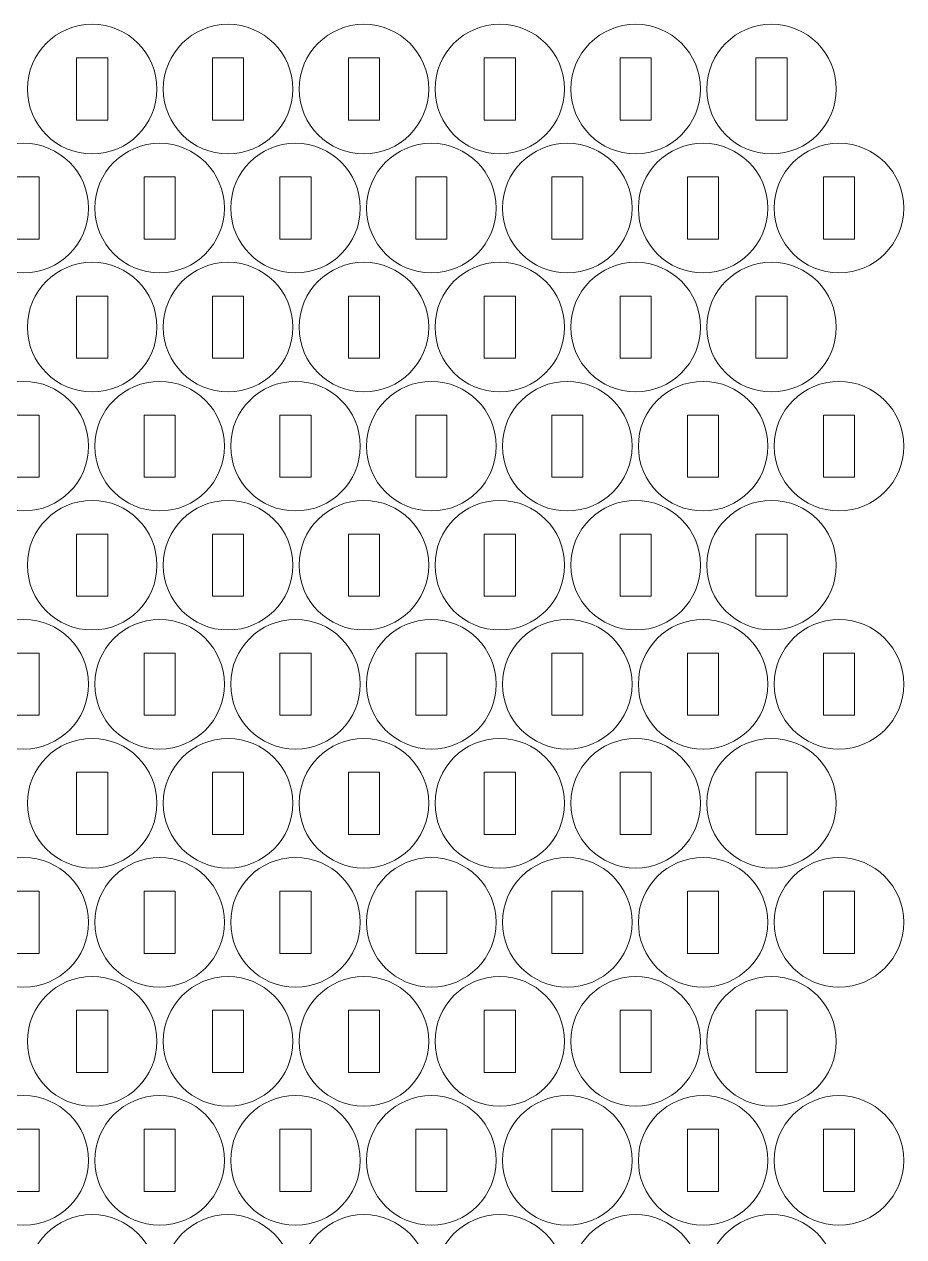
# Model space of a CAD drawing. Header units: millimetres. Extents: x -417 to 417, y -320 to 320.
# Drawn here: x -164.6 to -79.7, y -206.5 to -89.6 of the extents above; entities that cross this region are included whole.
import ezdxf

# ---------------------------------------------------------------- set-up
doc = ezdxf.new("R2010")
doc.units = ezdxf.units.MM
doc.header["$MEASUREMENT"] = 0
doc.layers.add('Camada 1', color=7, linetype='Continuous')

msp = doc.modelspace()

# ---------------------------------------------------------------- linework, layer by layer
at = {"layer": 'Camada 1', "lineweight": 20}
for points in [[(-158.0175, -89.5635), (-154.5657, -89.5635), (-151.7675, -92.3617), (-151.7675, -95.8135), (-151.7675, -95.8135), (-151.7675, -99.2653), (-154.5657, -102.0635), (-158.0175, -102.0635), (-158.0175, -102.0635), (-161.4693, -102.0635), (-164.2675, -99.2653), (-164.2675, -95.8135), (-164.2675, -95.8135), (-164.2675, -92.3617), (-161.4693, -89.5635), (-158.0175, -89.5635)], [(-144.9067, -89.5635), (-141.4549, -89.5635), (-138.6567, -92.3617), (-138.6567, -95.8135), (-138.6567, -95.8135), (-138.6567, -99.2653), (-141.4549, -102.0635), (-144.9067, -102.0635), (-144.9067, -102.0635), (-148.3585, -102.0635), (-151.1567, -99.2653), (-151.1567, -95.8135), (-151.1567, -95.8135), (-151.1567, -92.3617), (-148.3585, -89.5635), (-144.9067, -89.5635)], [(-131.7959, -89.5635), (-128.3441, -89.5635), (-125.5459, -92.3617), (-125.5459, -95.8135), (-125.5459, -95.8135), (-125.5459, -99.2653), (-128.3441, -102.0635), (-131.7959, -102.0635), (-131.7959, -102.0635), (-135.2477, -102.0635), (-138.0459, -99.2653), (-138.0459, -95.8135), (-138.0459, -95.8135), (-138.0459, -92.3617), (-135.2477, -89.5635), (-131.7959, -89.5635)], [(-118.6851, -89.5635), (-115.2333, -89.5635), (-112.4351, -92.3617), (-112.4351, -95.8135), (-112.4351, -95.8135), (-112.4351, -99.2653), (-115.2333, -102.0635), (-118.6851, -102.0635), (-118.6851, -102.0635), (-122.1369, -102.0635), (-124.9351, -99.2653), (-124.9351, -95.8135), (-124.9351, -95.8135), (-124.9351, -92.3617), (-122.1369, -89.5635), (-118.6851, -89.5635)], [(-105.5743, -89.5635), (-102.1225, -89.5635), (-99.3243, -92.3617), (-99.3243, -95.8135), (-99.3243, -95.8135), (-99.3243, -99.2653), (-102.1225, -102.0635), (-105.5743, -102.0635), (-105.5743, -102.0635), (-109.0261, -102.0635), (-111.8243, -99.2653), (-111.8243, -95.8135), (-111.8243, -95.8135), (-111.8243, -92.3617), (-109.0261, -89.5635), (-105.5743, -89.5635)], [(-92.4635, -89.5635), (-89.0117, -89.5635), (-86.2135, -92.3617), (-86.2135, -95.8135), (-86.2135, -95.8135), (-86.2135, -99.2653), (-89.0117, -102.0635), (-92.4635, -102.0635), (-92.4635, -102.0635), (-95.9153, -102.0635), (-98.7135, -99.2653), (-98.7135, -95.8135), (-98.7135, -95.8135), (-98.7135, -92.3617), (-95.9153, -89.5635), (-92.4635, -89.5635)], [(-159.5175, -92.8135), (-159.5175, -92.8135), (-156.5175, -92.8135), (-156.5175, -92.8135), (-156.5175, -92.8135), (-156.5175, -92.8135), (-156.5175, -98.8135), (-156.5175, -98.8135), (-156.5175, -98.8135), (-156.5175, -98.8135), (-159.5175, -98.8135), (-159.5175, -98.8135), (-159.5175, -98.8135), (-159.5175, -98.8135), (-159.5175, -92.8135), (-159.5175, -92.8135)], [(-146.4067, -92.8135), (-146.4067, -92.8135), (-143.4067, -92.8135), (-143.4067, -92.8135), (-143.4067, -92.8135), (-143.4067, -92.8135), (-143.4067, -98.8135), (-143.4067, -98.8135), (-143.4067, -98.8135), (-143.4067, -98.8135), (-146.4067, -98.8135), (-146.4067, -98.8135), (-146.4067, -98.8135), (-146.4067, -98.8135), (-146.4067, -92.8135), (-146.4067, -92.8135)], [(-133.2959, -92.8135), (-133.2959, -92.8135), (-130.2959, -92.8135), (-130.2959, -92.8135), (-130.2959, -92.8135), (-130.2959, -92.8135), (-130.2959, -98.8135), (-130.2959, -98.8135), (-130.2959, -98.8135), (-130.2959, -98.8135), (-133.2959, -98.8135), (-133.2959, -98.8135), (-133.2959, -98.8135), (-133.2959, -98.8135), (-133.2959, -92.8135), (-133.2959, -92.8135)], [(-120.1851, -92.8135), (-120.1851, -92.8135), (-117.1851, -92.8135), (-117.1851, -92.8135), (-117.1851, -92.8135), (-117.1851, -92.8135), (-117.1851, -98.8135), (-117.1851, -98.8135), (-117.1851, -98.8135), (-117.1851, -98.8135), (-120.1851, -98.8135), (-120.1851, -98.8135), (-120.1851, -98.8135), (-120.1851, -98.8135), (-120.1851, -92.8135), (-120.1851, -92.8135)], [(-107.0743, -92.8135), (-107.0743, -92.8135), (-104.0743, -92.8135), (-104.0743, -92.8135), (-104.0743, -92.8135), (-104.0743, -92.8135), (-104.0743, -98.8135), (-104.0743, -98.8135), (-104.0743, -98.8135), (-104.0743, -98.8135), (-107.0743, -98.8135), (-107.0743, -98.8135), (-107.0743, -98.8135), (-107.0743, -98.8135), (-107.0743, -92.8135), (-107.0743, -92.8135)], [(-93.9635, -92.8135), (-93.9635, -92.8135), (-90.9635, -92.8135), (-90.9635, -92.8135), (-90.9635, -92.8135), (-90.9635, -92.8135), (-90.9635, -98.8135), (-90.9635, -98.8135), (-90.9635, -98.8135), (-90.9635, -98.8135), (-93.9635, -98.8135), (-93.9635, -98.8135), (-93.9635, -98.8135), (-93.9635, -98.8135), (-93.9635, -92.8135), (-93.9635, -92.8135)], [(-164.6196, -101.0464), (-161.1678, -101.0464), (-158.3696, -103.8446), (-158.3696, -107.2964), (-158.3696, -107.2964), (-158.3696, -110.7482), (-161.1678, -113.5464), (-164.6196, -113.5464), (-164.6196, -113.5464), (-168.0714, -113.5464), (-170.8696, -110.7482), (-170.8696, -107.2964), (-170.8696, -107.2964), (-170.8696, -103.8446), (-168.0714, -101.0464), (-164.6196, -101.0464)], [(-151.5088, -101.0464), (-148.057, -101.0464), (-145.2588, -103.8446), (-145.2588, -107.2964), (-145.2588, -107.2964), (-145.2588, -110.7482), (-148.057, -113.5464), (-151.5088, -113.5464), (-151.5088, -113.5464), (-154.9606, -113.5464), (-157.7588, -110.7482), (-157.7588, -107.2964), (-157.7588, -107.2964), (-157.7588, -103.8446), (-154.9606, -101.0464), (-151.5088, -101.0464)], [(-138.398, -101.0464), (-134.9462, -101.0464), (-132.148, -103.8446), (-132.148, -107.2964), (-132.148, -107.2964), (-132.148, -110.7482), (-134.9462, -113.5464), (-138.398, -113.5464), (-138.398, -113.5464), (-141.8498, -113.5464), (-144.648, -110.7482), (-144.648, -107.2964), (-144.648, -107.2964), (-144.648, -103.8446), (-141.8498, -101.0464), (-138.398, -101.0464)], [(-125.2872, -101.0464), (-121.8354, -101.0464), (-119.0372, -103.8446), (-119.0372, -107.2964), (-119.0372, -107.2964), (-119.0372, -110.7482), (-121.8354, -113.5464), (-125.2872, -113.5464), (-125.2872, -113.5464), (-128.739, -113.5464), (-131.5372, -110.7482), (-131.5372, -107.2964), (-131.5372, -107.2964), (-131.5372, -103.8446), (-128.739, -101.0464), (-125.2872, -101.0464)], [(-112.1764, -101.0464), (-108.7246, -101.0464), (-105.9264, -103.8446), (-105.9264, -107.2964), (-105.9264, -107.2964), (-105.9264, -110.7482), (-108.7246, -113.5464), (-112.1764, -113.5464), (-112.1764, -113.5464), (-115.6282, -113.5464), (-118.4264, -110.7482), (-118.4264, -107.2964), (-118.4264, -107.2964), (-118.4264, -103.8446), (-115.6282, -101.0464), (-112.1764, -101.0464)], [(-99.0656, -101.0464), (-95.6138, -101.0464), (-92.8156, -103.8446), (-92.8156, -107.2964), (-92.8156, -107.2964), (-92.8156, -110.7482), (-95.6138, -113.5464), (-99.0656, -113.5464), (-99.0656, -113.5464), (-102.5174, -113.5464), (-105.3156, -110.7482), (-105.3156, -107.2964), (-105.3156, -107.2964), (-105.3156, -103.8446), (-102.5174, -101.0464), (-99.0656, -101.0464)], [(-85.9548, -101.0464), (-82.503, -101.0464), (-79.7048, -103.8446), (-79.7048, -107.2964), (-79.7048, -107.2964), (-79.7048, -110.7482), (-82.503, -113.5464), (-85.9548, -113.5464), (-85.9548, -113.5464), (-89.4066, -113.5464), (-92.2048, -110.7482), (-92.2048, -107.2964), (-92.2048, -107.2964), (-92.2048, -103.8446), (-89.4066, -101.0464), (-85.9548, -101.0464)], [(-166.1196, -104.2964), (-166.1196, -104.2964), (-163.1196, -104.2964), (-163.1196, -104.2964), (-163.1196, -104.2964), (-163.1196, -104.2964), (-163.1196, -110.2964), (-163.1196, -110.2964), (-163.1196, -110.2964), (-163.1196, -110.2964), (-166.1196, -110.2964), (-166.1196, -110.2964), (-166.1196, -110.2964), (-166.1196, -110.2964), (-166.1196, -104.2964), (-166.1196, -104.2964)], [(-153.0088, -104.2964), (-153.0088, -104.2964), (-150.0088, -104.2964), (-150.0088, -104.2964), (-150.0088, -104.2964), (-150.0088, -104.2964), (-150.0088, -110.2964), (-150.0088, -110.2964), (-150.0088, -110.2964), (-150.0088, -110.2964), (-153.0088, -110.2964), (-153.0088, -110.2964), (-153.0088, -110.2964), (-153.0088, -110.2964), (-153.0088, -104.2964), (-153.0088, -104.2964)], [(-139.898, -104.2964), (-139.898, -104.2964), (-136.898, -104.2964), (-136.898, -104.2964), (-136.898, -104.2964), (-136.898, -104.2964), (-136.898, -110.2964), (-136.898, -110.2964), (-136.898, -110.2964), (-136.898, -110.2964), (-139.898, -110.2964), (-139.898, -110.2964), (-139.898, -110.2964), (-139.898, -110.2964), (-139.898, -104.2964), (-139.898, -104.2964)], [(-126.7872, -104.2964), (-126.7872, -104.2964), (-123.7872, -104.2964), (-123.7872, -104.2964), (-123.7872, -104.2964), (-123.7872, -104.2964), (-123.7872, -110.2964), (-123.7872, -110.2964), (-123.7872, -110.2964), (-123.7872, -110.2964), (-126.7872, -110.2964), (-126.7872, -110.2964), (-126.7872, -110.2964), (-126.7872, -110.2964), (-126.7872, -104.2964), (-126.7872, -104.2964)], [(-113.6764, -104.2964), (-113.6764, -104.2964), (-110.6764, -104.2964), (-110.6764, -104.2964), (-110.6764, -104.2964), (-110.6764, -104.2964), (-110.6764, -110.2964), (-110.6764, -110.2964), (-110.6764, -110.2964), (-110.6764, -110.2964), (-113.6764, -110.2964), (-113.6764, -110.2964), (-113.6764, -110.2964), (-113.6764, -110.2964), (-113.6764, -104.2964), (-113.6764, -104.2964)], [(-100.5656, -104.2964), (-100.5656, -104.2964), (-97.5656, -104.2964), (-97.5656, -104.2964), (-97.5656, -104.2964), (-97.5656, -104.2964), (-97.5656, -110.2964), (-97.5656, -110.2964), (-97.5656, -110.2964), (-97.5656, -110.2964), (-100.5656, -110.2964), (-100.5656, -110.2964), (-100.5656, -110.2964), (-100.5656, -110.2964), (-100.5656, -104.2964), (-100.5656, -104.2964)], [(-87.4548, -104.2964), (-87.4548, -104.2964), (-84.4548, -104.2964), (-84.4548, -104.2964), (-84.4548, -104.2964), (-84.4548, -104.2964), (-84.4548, -110.2964), (-84.4548, -110.2964), (-84.4548, -110.2964), (-84.4548, -110.2964), (-87.4548, -110.2964), (-87.4548, -110.2964), (-87.4548, -110.2964), (-87.4548, -110.2964), (-87.4548, -104.2964), (-87.4548, -104.2964)], [(-158.0175, -112.5293), (-154.5657, -112.5293), (-151.7675, -115.3275), (-151.7675, -118.7793), (-151.7675, -118.7793), (-151.7675, -122.2311), (-154.5657, -125.0293), (-158.0175, -125.0293), (-158.0175, -125.0293), (-161.4693, -125.0293), (-164.2675, -122.2311), (-164.2675, -118.7793), (-164.2675, -118.7793), (-164.2675, -115.3275), (-161.4693, -112.5293), (-158.0175, -112.5293)], [(-144.9067, -112.5293), (-141.4549, -112.5293), (-138.6567, -115.3275), (-138.6567, -118.7793), (-138.6567, -118.7793), (-138.6567, -122.2311), (-141.4549, -125.0293), (-144.9067, -125.0293), (-144.9067, -125.0293), (-148.3585, -125.0293), (-151.1567, -122.2311), (-151.1567, -118.7793), (-151.1567, -118.7793), (-151.1567, -115.3275), (-148.3585, -112.5293), (-144.9067, -112.5293)], [(-131.7959, -112.5293), (-128.3441, -112.5293), (-125.5459, -115.3275), (-125.5459, -118.7793), (-125.5459, -118.7793), (-125.5459, -122.2311), (-128.3441, -125.0293), (-131.7959, -125.0293), (-131.7959, -125.0293), (-135.2477, -125.0293), (-138.0459, -122.2311), (-138.0459, -118.7793), (-138.0459, -118.7793), (-138.0459, -115.3275), (-135.2477, -112.5293), (-131.7959, -112.5293)], [(-118.6851, -112.5293), (-115.2333, -112.5293), (-112.4351, -115.3275), (-112.4351, -118.7793), (-112.4351, -118.7793), (-112.4351, -122.2311), (-115.2333, -125.0293), (-118.6851, -125.0293), (-118.6851, -125.0293), (-122.1369, -125.0293), (-124.9351, -122.2311), (-124.9351, -118.7793), (-124.9351, -118.7793), (-124.9351, -115.3275), (-122.1369, -112.5293), (-118.6851, -112.5293)], [(-105.5743, -112.5293), (-102.1225, -112.5293), (-99.3243, -115.3275), (-99.3243, -118.7793), (-99.3243, -118.7793), (-99.3243, -122.2311), (-102.1225, -125.0293), (-105.5743, -125.0293), (-105.5743, -125.0293), (-109.0261, -125.0293), (-111.8243, -122.2311), (-111.8243, -118.7793), (-111.8243, -118.7793), (-111.8243, -115.3275), (-109.0261, -112.5293), (-105.5743, -112.5293)], [(-92.4635, -112.5293), (-89.0117, -112.5293), (-86.2135, -115.3275), (-86.2135, -118.7793), (-86.2135, -118.7793), (-86.2135, -122.2311), (-89.0117, -125.0293), (-92.4635, -125.0293), (-92.4635, -125.0293), (-95.9153, -125.0293), (-98.7135, -122.2311), (-98.7135, -118.7793), (-98.7135, -118.7793), (-98.7135, -115.3275), (-95.9153, -112.5293), (-92.4635, -112.5293)], [(-159.5175, -115.7793), (-159.5175, -115.7793), (-156.5175, -115.7793), (-156.5175, -115.7793), (-156.5175, -115.7793), (-156.5175, -115.7793), (-156.5175, -121.7793), (-156.5175, -121.7793), (-156.5175, -121.7793), (-156.5175, -121.7793), (-159.5175, -121.7793), (-159.5175, -121.7793), (-159.5175, -121.7793), (-159.5175, -121.7793), (-159.5175, -115.7793), (-159.5175, -115.7793)], [(-146.4067, -115.7793), (-146.4067, -115.7793), (-143.4067, -115.7793), (-143.4067, -115.7793), (-143.4067, -115.7793), (-143.4067, -115.7793), (-143.4067, -121.7793), (-143.4067, -121.7793), (-143.4067, -121.7793), (-143.4067, -121.7793), (-146.4067, -121.7793), (-146.4067, -121.7793), (-146.4067, -121.7793), (-146.4067, -121.7793), (-146.4067, -115.7793), (-146.4067, -115.7793)], [(-133.2959, -115.7793), (-133.2959, -115.7793), (-130.2959, -115.7793), (-130.2959, -115.7793), (-130.2959, -115.7793), (-130.2959, -115.7793), (-130.2959, -121.7793), (-130.2959, -121.7793), (-130.2959, -121.7793), (-130.2959, -121.7793), (-133.2959, -121.7793), (-133.2959, -121.7793), (-133.2959, -121.7793), (-133.2959, -121.7793), (-133.2959, -115.7793), (-133.2959, -115.7793)], [(-120.1851, -115.7793), (-120.1851, -115.7793), (-117.1851, -115.7793), (-117.1851, -115.7793), (-117.1851, -115.7793), (-117.1851, -115.7793), (-117.1851, -121.7793), (-117.1851, -121.7793), (-117.1851, -121.7793), (-117.1851, -121.7793), (-120.1851, -121.7793), (-120.1851, -121.7793), (-120.1851, -121.7793), (-120.1851, -121.7793), (-120.1851, -115.7793), (-120.1851, -115.7793)], [(-107.0743, -115.7793), (-107.0743, -115.7793), (-104.0743, -115.7793), (-104.0743, -115.7793), (-104.0743, -115.7793), (-104.0743, -115.7793), (-104.0743, -121.7793), (-104.0743, -121.7793), (-104.0743, -121.7793), (-104.0743, -121.7793), (-107.0743, -121.7793), (-107.0743, -121.7793), (-107.0743, -121.7793), (-107.0743, -121.7793), (-107.0743, -115.7793), (-107.0743, -115.7793)], [(-93.9635, -115.7793), (-93.9635, -115.7793), (-90.9635, -115.7793), (-90.9635, -115.7793), (-90.9635, -115.7793), (-90.9635, -115.7793), (-90.9635, -121.7793), (-90.9635, -121.7793), (-90.9635, -121.7793), (-90.9635, -121.7793), (-93.9635, -121.7793), (-93.9635, -121.7793), (-93.9635, -121.7793), (-93.9635, -121.7793), (-93.9635, -115.7793), (-93.9635, -115.7793)], [(-164.6196, -124.0122), (-161.1678, -124.0122), (-158.3696, -126.8104), (-158.3696, -130.2622), (-158.3696, -130.2622), (-158.3696, -133.714), (-161.1678, -136.5122), (-164.6196, -136.5122), (-164.6196, -136.5122), (-168.0714, -136.5122), (-170.8696, -133.714), (-170.8696, -130.2622), (-170.8696, -130.2622), (-170.8696, -126.8104), (-168.0714, -124.0122), (-164.6196, -124.0122)], [(-151.5088, -124.0122), (-148.057, -124.0122), (-145.2588, -126.8104), (-145.2588, -130.2622), (-145.2588, -130.2622), (-145.2588, -133.714), (-148.057, -136.5122), (-151.5088, -136.5122), (-151.5088, -136.5122), (-154.9606, -136.5122), (-157.7588, -133.714), (-157.7588, -130.2622), (-157.7588, -130.2622), (-157.7588, -126.8104), (-154.9606, -124.0122), (-151.5088, -124.0122)], [(-138.398, -124.0122), (-134.9462, -124.0122), (-132.148, -126.8104), (-132.148, -130.2622), (-132.148, -130.2622), (-132.148, -133.714), (-134.9462, -136.5122), (-138.398, -136.5122), (-138.398, -136.5122), (-141.8498, -136.5122), (-144.648, -133.714), (-144.648, -130.2622), (-144.648, -130.2622), (-144.648, -126.8104), (-141.8498, -124.0122), (-138.398, -124.0122)], [(-125.2872, -124.0122), (-121.8354, -124.0122), (-119.0372, -126.8104), (-119.0372, -130.2622), (-119.0372, -130.2622), (-119.0372, -133.714), (-121.8354, -136.5122), (-125.2872, -136.5122), (-125.2872, -136.5122), (-128.739, -136.5122), (-131.5372, -133.714), (-131.5372, -130.2622), (-131.5372, -130.2622), (-131.5372, -126.8104), (-128.739, -124.0122), (-125.2872, -124.0122)], [(-112.1764, -124.0122), (-108.7246, -124.0122), (-105.9264, -126.8104), (-105.9264, -130.2622), (-105.9264, -130.2622), (-105.9264, -133.714), (-108.7246, -136.5122), (-112.1764, -136.5122), (-112.1764, -136.5122), (-115.6282, -136.5122), (-118.4264, -133.714), (-118.4264, -130.2622), (-118.4264, -130.2622), (-118.4264, -126.8104), (-115.6282, -124.0122), (-112.1764, -124.0122)], [(-99.0656, -124.0122), (-95.6138, -124.0122), (-92.8156, -126.8104), (-92.8156, -130.2622), (-92.8156, -130.2622), (-92.8156, -133.714), (-95.6138, -136.5122), (-99.0656, -136.5122), (-99.0656, -136.5122), (-102.5174, -136.5122), (-105.3156, -133.714), (-105.3156, -130.2622), (-105.3156, -130.2622), (-105.3156, -126.8104), (-102.5174, -124.0122), (-99.0656, -124.0122)], [(-85.9548, -124.0122), (-82.503, -124.0122), (-79.7048, -126.8104), (-79.7048, -130.2622), (-79.7048, -130.2622), (-79.7048, -133.714), (-82.503, -136.5122), (-85.9548, -136.5122), (-85.9548, -136.5122), (-89.4066, -136.5122), (-92.2048, -133.714), (-92.2048, -130.2622), (-92.2048, -130.2622), (-92.2048, -126.8104), (-89.4066, -124.0122), (-85.9548, -124.0122)], [(-166.1196, -127.2622), (-166.1196, -127.2622), (-163.1196, -127.2622), (-163.1196, -127.2622), (-163.1196, -127.2622), (-163.1196, -127.2622), (-163.1196, -133.2622), (-163.1196, -133.2622), (-163.1196, -133.2622), (-163.1196, -133.2622), (-166.1196, -133.2622), (-166.1196, -133.2622), (-166.1196, -133.2622), (-166.1196, -133.2622), (-166.1196, -127.2622), (-166.1196, -127.2622)], [(-153.0088, -127.2622), (-153.0088, -127.2622), (-150.0088, -127.2622), (-150.0088, -127.2622), (-150.0088, -127.2622), (-150.0088, -127.2622), (-150.0088, -133.2622), (-150.0088, -133.2622), (-150.0088, -133.2622), (-150.0088, -133.2622), (-153.0088, -133.2622), (-153.0088, -133.2622), (-153.0088, -133.2622), (-153.0088, -133.2622), (-153.0088, -127.2622), (-153.0088, -127.2622)], [(-139.898, -127.2622), (-139.898, -127.2622), (-136.898, -127.2622), (-136.898, -127.2622), (-136.898, -127.2622), (-136.898, -127.2622), (-136.898, -133.2622), (-136.898, -133.2622), (-136.898, -133.2622), (-136.898, -133.2622), (-139.898, -133.2622), (-139.898, -133.2622), (-139.898, -133.2622), (-139.898, -133.2622), (-139.898, -127.2622), (-139.898, -127.2622)], [(-126.7872, -127.2622), (-126.7872, -127.2622), (-123.7872, -127.2622), (-123.7872, -127.2622), (-123.7872, -127.2622), (-123.7872, -127.2622), (-123.7872, -133.2622), (-123.7872, -133.2622), (-123.7872, -133.2622), (-123.7872, -133.2622), (-126.7872, -133.2622), (-126.7872, -133.2622), (-126.7872, -133.2622), (-126.7872, -133.2622), (-126.7872, -127.2622), (-126.7872, -127.2622)], [(-113.6764, -127.2622), (-113.6764, -127.2622), (-110.6764, -127.2622), (-110.6764, -127.2622), (-110.6764, -127.2622), (-110.6764, -127.2622), (-110.6764, -133.2622), (-110.6764, -133.2622), (-110.6764, -133.2622), (-110.6764, -133.2622), (-113.6764, -133.2622), (-113.6764, -133.2622), (-113.6764, -133.2622), (-113.6764, -133.2622), (-113.6764, -127.2622), (-113.6764, -127.2622)], [(-100.5656, -127.2622), (-100.5656, -127.2622), (-97.5656, -127.2622), (-97.5656, -127.2622), (-97.5656, -127.2622), (-97.5656, -127.2622), (-97.5656, -133.2622), (-97.5656, -133.2622), (-97.5656, -133.2622), (-97.5656, -133.2622), (-100.5656, -133.2622), (-100.5656, -133.2622), (-100.5656, -133.2622), (-100.5656, -133.2622), (-100.5656, -127.2622), (-100.5656, -127.2622)], [(-87.4548, -127.2622), (-87.4548, -127.2622), (-84.4548, -127.2622), (-84.4548, -127.2622), (-84.4548, -127.2622), (-84.4548, -127.2622), (-84.4548, -133.2622), (-84.4548, -133.2622), (-84.4548, -133.2622), (-84.4548, -133.2622), (-87.4548, -133.2622), (-87.4548, -133.2622), (-87.4548, -133.2622), (-87.4548, -133.2622), (-87.4548, -127.2622), (-87.4548, -127.2622)], [(-158.0175, -135.4951), (-154.5657, -135.4951), (-151.7675, -138.2933), (-151.7675, -141.7451), (-151.7675, -141.7451), (-151.7675, -145.1969), (-154.5657, -147.9951), (-158.0175, -147.9951), (-158.0175, -147.9951), (-161.4693, -147.9951), (-164.2675, -145.1969), (-164.2675, -141.7451), (-164.2675, -141.7451), (-164.2675, -138.2933), (-161.4693, -135.4951), (-158.0175, -135.4951)], [(-144.9067, -135.4951), (-141.4549, -135.4951), (-138.6567, -138.2933), (-138.6567, -141.7451), (-138.6567, -141.7451), (-138.6567, -145.1969), (-141.4549, -147.9951), (-144.9067, -147.9951), (-144.9067, -147.9951), (-148.3585, -147.9951), (-151.1567, -145.1969), (-151.1567, -141.7451), (-151.1567, -141.7451), (-151.1567, -138.2933), (-148.3585, -135.4951), (-144.9067, -135.4951)], [(-131.7959, -135.4951), (-128.3441, -135.4951), (-125.5459, -138.2933), (-125.5459, -141.7451), (-125.5459, -141.7451), (-125.5459, -145.1969), (-128.3441, -147.9951), (-131.7959, -147.9951), (-131.7959, -147.9951), (-135.2477, -147.9951), (-138.0459, -145.1969), (-138.0459, -141.7451), (-138.0459, -141.7451), (-138.0459, -138.2933), (-135.2477, -135.4951), (-131.7959, -135.4951)], [(-118.6851, -135.4951), (-115.2333, -135.4951), (-112.4351, -138.2933), (-112.4351, -141.7451), (-112.4351, -141.7451), (-112.4351, -145.1969), (-115.2333, -147.9951), (-118.6851, -147.9951), (-118.6851, -147.9951), (-122.1369, -147.9951), (-124.9351, -145.1969), (-124.9351, -141.7451), (-124.9351, -141.7451), (-124.9351, -138.2933), (-122.1369, -135.4951), (-118.6851, -135.4951)], [(-105.5743, -135.4951), (-102.1225, -135.4951), (-99.3243, -138.2933), (-99.3243, -141.7451), (-99.3243, -141.7451), (-99.3243, -145.1969), (-102.1225, -147.9951), (-105.5743, -147.9951), (-105.5743, -147.9951), (-109.0261, -147.9951), (-111.8243, -145.1969), (-111.8243, -141.7451), (-111.8243, -141.7451), (-111.8243, -138.2933), (-109.0261, -135.4951), (-105.5743, -135.4951)], [(-92.4635, -135.4951), (-89.0117, -135.4951), (-86.2135, -138.2933), (-86.2135, -141.7451), (-86.2135, -141.7451), (-86.2135, -145.1969), (-89.0117, -147.9951), (-92.4635, -147.9951), (-92.4635, -147.9951), (-95.9153, -147.9951), (-98.7135, -145.1969), (-98.7135, -141.7451), (-98.7135, -141.7451), (-98.7135, -138.2933), (-95.9153, -135.4951), (-92.4635, -135.4951)], [(-159.5175, -138.7451), (-159.5175, -138.7451), (-156.5175, -138.7451), (-156.5175, -138.7451), (-156.5175, -138.7451), (-156.5175, -138.7451), (-156.5175, -144.7451), (-156.5175, -144.7451), (-156.5175, -144.7451), (-156.5175, -144.7451), (-159.5175, -144.7451), (-159.5175, -144.7451), (-159.5175, -144.7451), (-159.5175, -144.7451), (-159.5175, -138.7451), (-159.5175, -138.7451)], [(-146.4067, -138.7451), (-146.4067, -138.7451), (-143.4067, -138.7451), (-143.4067, -138.7451), (-143.4067, -138.7451), (-143.4067, -138.7451), (-143.4067, -144.7451), (-143.4067, -144.7451), (-143.4067, -144.7451), (-143.4067, -144.7451), (-146.4067, -144.7451), (-146.4067, -144.7451), (-146.4067, -144.7451), (-146.4067, -144.7451), (-146.4067, -138.7451), (-146.4067, -138.7451)], [(-133.2959, -138.7451), (-133.2959, -138.7451), (-130.2959, -138.7451), (-130.2959, -138.7451), (-130.2959, -138.7451), (-130.2959, -138.7451), (-130.2959, -144.7451), (-130.2959, -144.7451), (-130.2959, -144.7451), (-130.2959, -144.7451), (-133.2959, -144.7451), (-133.2959, -144.7451), (-133.2959, -144.7451), (-133.2959, -144.7451), (-133.2959, -138.7451), (-133.2959, -138.7451)], [(-120.1851, -138.7451), (-120.1851, -138.7451), (-117.1851, -138.7451), (-117.1851, -138.7451), (-117.1851, -138.7451), (-117.1851, -138.7451), (-117.1851, -144.7451), (-117.1851, -144.7451), (-117.1851, -144.7451), (-117.1851, -144.7451), (-120.1851, -144.7451), (-120.1851, -144.7451), (-120.1851, -144.7451), (-120.1851, -144.7451), (-120.1851, -138.7451), (-120.1851, -138.7451)], [(-107.0743, -138.7451), (-107.0743, -138.7451), (-104.0743, -138.7451), (-104.0743, -138.7451), (-104.0743, -138.7451), (-104.0743, -138.7451), (-104.0743, -144.7451), (-104.0743, -144.7451), (-104.0743, -144.7451), (-104.0743, -144.7451), (-107.0743, -144.7451), (-107.0743, -144.7451), (-107.0743, -144.7451), (-107.0743, -144.7451), (-107.0743, -138.7451), (-107.0743, -138.7451)], [(-93.9635, -138.7451), (-93.9635, -138.7451), (-90.9635, -138.7451), (-90.9635, -138.7451), (-90.9635, -138.7451), (-90.9635, -138.7451), (-90.9635, -144.7451), (-90.9635, -144.7451), (-90.9635, -144.7451), (-90.9635, -144.7451), (-93.9635, -144.7451), (-93.9635, -144.7451), (-93.9635, -144.7451), (-93.9635, -144.7451), (-93.9635, -138.7451), (-93.9635, -138.7451)], [(-164.6196, -146.978), (-161.1678, -146.978), (-158.3696, -149.7762), (-158.3696, -153.228), (-158.3696, -153.228), (-158.3696, -156.6798), (-161.1678, -159.478), (-164.6196, -159.478), (-164.6196, -159.478), (-168.0714, -159.478), (-170.8696, -156.6798), (-170.8696, -153.228), (-170.8696, -153.228), (-170.8696, -149.7762), (-168.0714, -146.978), (-164.6196, -146.978)], [(-151.5088, -146.978), (-148.057, -146.978), (-145.2588, -149.7762), (-145.2588, -153.228), (-145.2588, -153.228), (-145.2588, -156.6798), (-148.057, -159.478), (-151.5088, -159.478), (-151.5088, -159.478), (-154.9606, -159.478), (-157.7588, -156.6798), (-157.7588, -153.228), (-157.7588, -153.228), (-157.7588, -149.7762), (-154.9606, -146.978), (-151.5088, -146.978)], [(-138.398, -146.978), (-134.9462, -146.978), (-132.148, -149.7762), (-132.148, -153.228), (-132.148, -153.228), (-132.148, -156.6798), (-134.9462, -159.478), (-138.398, -159.478), (-138.398, -159.478), (-141.8498, -159.478), (-144.648, -156.6798), (-144.648, -153.228), (-144.648, -153.228), (-144.648, -149.7762), (-141.8498, -146.978), (-138.398, -146.978)], [(-125.2872, -146.978), (-121.8354, -146.978), (-119.0372, -149.7762), (-119.0372, -153.228), (-119.0372, -153.228), (-119.0372, -156.6798), (-121.8354, -159.478), (-125.2872, -159.478), (-125.2872, -159.478), (-128.739, -159.478), (-131.5372, -156.6798), (-131.5372, -153.228), (-131.5372, -153.228), (-131.5372, -149.7762), (-128.739, -146.978), (-125.2872, -146.978)], [(-112.1764, -146.978), (-108.7246, -146.978), (-105.9264, -149.7762), (-105.9264, -153.228), (-105.9264, -153.228), (-105.9264, -156.6798), (-108.7246, -159.478), (-112.1764, -159.478), (-112.1764, -159.478), (-115.6282, -159.478), (-118.4264, -156.6798), (-118.4264, -153.228), (-118.4264, -153.228), (-118.4264, -149.7762), (-115.6282, -146.978), (-112.1764, -146.978)], [(-99.0656, -146.978), (-95.6138, -146.978), (-92.8156, -149.7762), (-92.8156, -153.228), (-92.8156, -153.228), (-92.8156, -156.6798), (-95.6138, -159.478), (-99.0656, -159.478), (-99.0656, -159.478), (-102.5174, -159.478), (-105.3156, -156.6798), (-105.3156, -153.228), (-105.3156, -153.228), (-105.3156, -149.7762), (-102.5174, -146.978), (-99.0656, -146.978)], [(-85.9548, -146.978), (-82.503, -146.978), (-79.7048, -149.7762), (-79.7048, -153.228), (-79.7048, -153.228), (-79.7048, -156.6798), (-82.503, -159.478), (-85.9548, -159.478), (-85.9548, -159.478), (-89.4066, -159.478), (-92.2048, -156.6798), (-92.2048, -153.228), (-92.2048, -153.228), (-92.2048, -149.7762), (-89.4066, -146.978), (-85.9548, -146.978)], [(-166.1196, -150.228), (-166.1196, -150.228), (-163.1196, -150.228), (-163.1196, -150.228), (-163.1196, -150.228), (-163.1196, -150.228), (-163.1196, -156.228), (-163.1196, -156.228), (-163.1196, -156.228), (-163.1196, -156.228), (-166.1196, -156.228), (-166.1196, -156.228), (-166.1196, -156.228), (-166.1196, -156.228), (-166.1196, -150.228), (-166.1196, -150.228)], [(-153.0088, -150.228), (-153.0088, -150.228), (-150.0088, -150.228), (-150.0088, -150.228), (-150.0088, -150.228), (-150.0088, -150.228), (-150.0088, -156.228), (-150.0088, -156.228), (-150.0088, -156.228), (-150.0088, -156.228), (-153.0088, -156.228), (-153.0088, -156.228), (-153.0088, -156.228), (-153.0088, -156.228), (-153.0088, -150.228), (-153.0088, -150.228)], [(-139.898, -150.228), (-139.898, -150.228), (-136.898, -150.228), (-136.898, -150.228), (-136.898, -150.228), (-136.898, -150.228), (-136.898, -156.228), (-136.898, -156.228), (-136.898, -156.228), (-136.898, -156.228), (-139.898, -156.228), (-139.898, -156.228), (-139.898, -156.228), (-139.898, -156.228), (-139.898, -150.228), (-139.898, -150.228)], [(-126.7872, -150.228), (-126.7872, -150.228), (-123.7872, -150.228), (-123.7872, -150.228), (-123.7872, -150.228), (-123.7872, -150.228), (-123.7872, -156.228), (-123.7872, -156.228), (-123.7872, -156.228), (-123.7872, -156.228), (-126.7872, -156.228), (-126.7872, -156.228), (-126.7872, -156.228), (-126.7872, -156.228), (-126.7872, -150.228), (-126.7872, -150.228)], [(-113.6764, -150.228), (-113.6764, -150.228), (-110.6764, -150.228), (-110.6764, -150.228), (-110.6764, -150.228), (-110.6764, -150.228), (-110.6764, -156.228), (-110.6764, -156.228), (-110.6764, -156.228), (-110.6764, -156.228), (-113.6764, -156.228), (-113.6764, -156.228), (-113.6764, -156.228), (-113.6764, -156.228), (-113.6764, -150.228), (-113.6764, -150.228)], [(-100.5656, -150.228), (-100.5656, -150.228), (-97.5656, -150.228), (-97.5656, -150.228), (-97.5656, -150.228), (-97.5656, -150.228), (-97.5656, -156.228), (-97.5656, -156.228), (-97.5656, -156.228), (-97.5656, -156.228), (-100.5656, -156.228), (-100.5656, -156.228), (-100.5656, -156.228), (-100.5656, -156.228), (-100.5656, -150.228), (-100.5656, -150.228)], [(-87.4548, -150.228), (-87.4548, -150.228), (-84.4548, -150.228), (-84.4548, -150.228), (-84.4548, -150.228), (-84.4548, -150.228), (-84.4548, -156.228), (-84.4548, -156.228), (-84.4548, -156.228), (-84.4548, -156.228), (-87.4548, -156.228), (-87.4548, -156.228), (-87.4548, -156.228), (-87.4548, -156.228), (-87.4548, -150.228), (-87.4548, -150.228)], [(-158.0175, -158.4609), (-154.5657, -158.4609), (-151.7675, -161.2591), (-151.7675, -164.7109), (-151.7675, -164.7109), (-151.7675, -168.1627), (-154.5657, -170.9609), (-158.0175, -170.9609), (-158.0175, -170.9609), (-161.4693, -170.9609), (-164.2675, -168.1627), (-164.2675, -164.7109), (-164.2675, -164.7109), (-164.2675, -161.2591), (-161.4693, -158.4609), (-158.0175, -158.4609)], [(-144.9067, -158.4609), (-141.4549, -158.4609), (-138.6567, -161.2591), (-138.6567, -164.7109), (-138.6567, -164.7109), (-138.6567, -168.1627), (-141.4549, -170.9609), (-144.9067, -170.9609), (-144.9067, -170.9609), (-148.3585, -170.9609), (-151.1567, -168.1627), (-151.1567, -164.7109), (-151.1567, -164.7109), (-151.1567, -161.2591), (-148.3585, -158.4609), (-144.9067, -158.4609)], [(-131.7959, -158.4609), (-128.3441, -158.4609), (-125.5459, -161.2591), (-125.5459, -164.7109), (-125.5459, -164.7109), (-125.5459, -168.1627), (-128.3441, -170.9609), (-131.7959, -170.9609), (-131.7959, -170.9609), (-135.2477, -170.9609), (-138.0459, -168.1627), (-138.0459, -164.7109), (-138.0459, -164.7109), (-138.0459, -161.2591), (-135.2477, -158.4609), (-131.7959, -158.4609)], [(-118.6851, -158.4609), (-115.2333, -158.4609), (-112.4351, -161.2591), (-112.4351, -164.7109), (-112.4351, -164.7109), (-112.4351, -168.1627), (-115.2333, -170.9609), (-118.6851, -170.9609), (-118.6851, -170.9609), (-122.1369, -170.9609), (-124.9351, -168.1627), (-124.9351, -164.7109), (-124.9351, -164.7109), (-124.9351, -161.2591), (-122.1369, -158.4609), (-118.6851, -158.4609)], [(-105.5743, -158.4609), (-102.1225, -158.4609), (-99.3243, -161.2591), (-99.3243, -164.7109), (-99.3243, -164.7109), (-99.3243, -168.1627), (-102.1225, -170.9609), (-105.5743, -170.9609), (-105.5743, -170.9609), (-109.0261, -170.9609), (-111.8243, -168.1627), (-111.8243, -164.7109), (-111.8243, -164.7109), (-111.8243, -161.2591), (-109.0261, -158.4609), (-105.5743, -158.4609)], [(-92.4635, -158.4609), (-89.0117, -158.4609), (-86.2135, -161.2591), (-86.2135, -164.7109), (-86.2135, -164.7109), (-86.2135, -168.1627), (-89.0117, -170.9609), (-92.4635, -170.9609), (-92.4635, -170.9609), (-95.9153, -170.9609), (-98.7135, -168.1627), (-98.7135, -164.7109), (-98.7135, -164.7109), (-98.7135, -161.2591), (-95.9153, -158.4609), (-92.4635, -158.4609)], [(-159.5175, -161.7109), (-159.5175, -161.7109), (-156.5175, -161.7109), (-156.5175, -161.7109), (-156.5175, -161.7109), (-156.5175, -161.7109), (-156.5175, -167.7109), (-156.5175, -167.7109), (-156.5175, -167.7109), (-156.5175, -167.7109), (-159.5175, -167.7109), (-159.5175, -167.7109), (-159.5175, -167.7109), (-159.5175, -167.7109), (-159.5175, -161.7109), (-159.5175, -161.7109)], [(-146.4067, -161.7109), (-146.4067, -161.7109), (-143.4067, -161.7109), (-143.4067, -161.7109), (-143.4067, -161.7109), (-143.4067, -161.7109), (-143.4067, -167.7109), (-143.4067, -167.7109), (-143.4067, -167.7109), (-143.4067, -167.7109), (-146.4067, -167.7109), (-146.4067, -167.7109), (-146.4067, -167.7109), (-146.4067, -167.7109), (-146.4067, -161.7109), (-146.4067, -161.7109)], [(-133.2959, -161.7109), (-133.2959, -161.7109), (-130.2959, -161.7109), (-130.2959, -161.7109), (-130.2959, -161.7109), (-130.2959, -161.7109), (-130.2959, -167.7109), (-130.2959, -167.7109), (-130.2959, -167.7109), (-130.2959, -167.7109), (-133.2959, -167.7109), (-133.2959, -167.7109), (-133.2959, -167.7109), (-133.2959, -167.7109), (-133.2959, -161.7109), (-133.2959, -161.7109)], [(-120.1851, -161.7109), (-120.1851, -161.7109), (-117.1851, -161.7109), (-117.1851, -161.7109), (-117.1851, -161.7109), (-117.1851, -161.7109), (-117.1851, -167.7109), (-117.1851, -167.7109), (-117.1851, -167.7109), (-117.1851, -167.7109), (-120.1851, -167.7109), (-120.1851, -167.7109), (-120.1851, -167.7109), (-120.1851, -167.7109), (-120.1851, -161.7109), (-120.1851, -161.7109)], [(-107.0743, -161.7109), (-107.0743, -161.7109), (-104.0743, -161.7109), (-104.0743, -161.7109), (-104.0743, -161.7109), (-104.0743, -161.7109), (-104.0743, -167.7109), (-104.0743, -167.7109), (-104.0743, -167.7109), (-104.0743, -167.7109), (-107.0743, -167.7109), (-107.0743, -167.7109), (-107.0743, -167.7109), (-107.0743, -167.7109), (-107.0743, -161.7109), (-107.0743, -161.7109)], [(-93.9635, -161.7109), (-93.9635, -161.7109), (-90.9635, -161.7109), (-90.9635, -161.7109), (-90.9635, -161.7109), (-90.9635, -161.7109), (-90.9635, -167.7109), (-90.9635, -167.7109), (-90.9635, -167.7109), (-90.9635, -167.7109), (-93.9635, -167.7109), (-93.9635, -167.7109), (-93.9635, -167.7109), (-93.9635, -167.7109), (-93.9635, -161.7109), (-93.9635, -161.7109)], [(-164.6196, -169.9438), (-161.1678, -169.9438), (-158.3696, -172.742), (-158.3696, -176.1938), (-158.3696, -176.1938), (-158.3696, -179.6456), (-161.1678, -182.4438), (-164.6196, -182.4438), (-164.6196, -182.4438), (-168.0714, -182.4438), (-170.8696, -179.6456), (-170.8696, -176.1938), (-170.8696, -176.1938), (-170.8696, -172.742), (-168.0714, -169.9438), (-164.6196, -169.9438)], [(-151.5088, -169.9438), (-148.057, -169.9438), (-145.2588, -172.742), (-145.2588, -176.1938), (-145.2588, -176.1938), (-145.2588, -179.6456), (-148.057, -182.4438), (-151.5088, -182.4438), (-151.5088, -182.4438), (-154.9606, -182.4438), (-157.7588, -179.6456), (-157.7588, -176.1938), (-157.7588, -176.1938), (-157.7588, -172.742), (-154.9606, -169.9438), (-151.5088, -169.9438)], [(-138.398, -169.9438), (-134.9462, -169.9438), (-132.148, -172.742), (-132.148, -176.1938), (-132.148, -176.1938), (-132.148, -179.6456), (-134.9462, -182.4438), (-138.398, -182.4438), (-138.398, -182.4438), (-141.8498, -182.4438), (-144.648, -179.6456), (-144.648, -176.1938), (-144.648, -176.1938), (-144.648, -172.742), (-141.8498, -169.9438), (-138.398, -169.9438)], [(-125.2872, -169.9438), (-121.8354, -169.9438), (-119.0372, -172.742), (-119.0372, -176.1938), (-119.0372, -176.1938), (-119.0372, -179.6456), (-121.8354, -182.4438), (-125.2872, -182.4438), (-125.2872, -182.4438), (-128.739, -182.4438), (-131.5372, -179.6456), (-131.5372, -176.1938), (-131.5372, -176.1938), (-131.5372, -172.742), (-128.739, -169.9438), (-125.2872, -169.9438)], [(-112.1764, -169.9438), (-108.7246, -169.9438), (-105.9264, -172.742), (-105.9264, -176.1938), (-105.9264, -176.1938), (-105.9264, -179.6456), (-108.7246, -182.4438), (-112.1764, -182.4438), (-112.1764, -182.4438), (-115.6282, -182.4438), (-118.4264, -179.6456), (-118.4264, -176.1938), (-118.4264, -176.1938), (-118.4264, -172.742), (-115.6282, -169.9438), (-112.1764, -169.9438)], [(-99.0656, -169.9438), (-95.6138, -169.9438), (-92.8156, -172.742), (-92.8156, -176.1938), (-92.8156, -176.1938), (-92.8156, -179.6456), (-95.6138, -182.4438), (-99.0656, -182.4438), (-99.0656, -182.4438), (-102.5174, -182.4438), (-105.3156, -179.6456), (-105.3156, -176.1938), (-105.3156, -176.1938), (-105.3156, -172.742), (-102.5174, -169.9438), (-99.0656, -169.9438)], [(-85.9548, -169.9438), (-82.503, -169.9438), (-79.7048, -172.742), (-79.7048, -176.1938), (-79.7048, -176.1938), (-79.7048, -179.6456), (-82.503, -182.4438), (-85.9548, -182.4438), (-85.9548, -182.4438), (-89.4066, -182.4438), (-92.2048, -179.6456), (-92.2048, -176.1938), (-92.2048, -176.1938), (-92.2048, -172.742), (-89.4066, -169.9438), (-85.9548, -169.9438)], [(-166.1196, -173.1938), (-166.1196, -173.1938), (-163.1196, -173.1938), (-163.1196, -173.1938), (-163.1196, -173.1938), (-163.1196, -173.1938), (-163.1196, -179.1938), (-163.1196, -179.1938), (-163.1196, -179.1938), (-163.1196, -179.1938), (-166.1196, -179.1938), (-166.1196, -179.1938), (-166.1196, -179.1938), (-166.1196, -179.1938), (-166.1196, -173.1938), (-166.1196, -173.1938)], [(-153.0088, -173.1938), (-153.0088, -173.1938), (-150.0088, -173.1938), (-150.0088, -173.1938), (-150.0088, -173.1938), (-150.0088, -173.1938), (-150.0088, -179.1938), (-150.0088, -179.1938), (-150.0088, -179.1938), (-150.0088, -179.1938), (-153.0088, -179.1938), (-153.0088, -179.1938), (-153.0088, -179.1938), (-153.0088, -179.1938), (-153.0088, -173.1938), (-153.0088, -173.1938)], [(-139.898, -173.1938), (-139.898, -173.1938), (-136.898, -173.1938), (-136.898, -173.1938), (-136.898, -173.1938), (-136.898, -173.1938), (-136.898, -179.1938), (-136.898, -179.1938), (-136.898, -179.1938), (-136.898, -179.1938), (-139.898, -179.1938), (-139.898, -179.1938), (-139.898, -179.1938), (-139.898, -179.1938), (-139.898, -173.1938), (-139.898, -173.1938)], [(-126.7872, -173.1938), (-126.7872, -173.1938), (-123.7872, -173.1938), (-123.7872, -173.1938), (-123.7872, -173.1938), (-123.7872, -173.1938), (-123.7872, -179.1938), (-123.7872, -179.1938), (-123.7872, -179.1938), (-123.7872, -179.1938), (-126.7872, -179.1938), (-126.7872, -179.1938), (-126.7872, -179.1938), (-126.7872, -179.1938), (-126.7872, -173.1938), (-126.7872, -173.1938)], [(-113.6764, -173.1938), (-113.6764, -173.1938), (-110.6764, -173.1938), (-110.6764, -173.1938), (-110.6764, -173.1938), (-110.6764, -173.1938), (-110.6764, -179.1938), (-110.6764, -179.1938), (-110.6764, -179.1938), (-110.6764, -179.1938), (-113.6764, -179.1938), (-113.6764, -179.1938), (-113.6764, -179.1938), (-113.6764, -179.1938), (-113.6764, -173.1938), (-113.6764, -173.1938)], [(-100.5656, -173.1938), (-100.5656, -173.1938), (-97.5656, -173.1938), (-97.5656, -173.1938), (-97.5656, -173.1938), (-97.5656, -173.1938), (-97.5656, -179.1938), (-97.5656, -179.1938), (-97.5656, -179.1938), (-97.5656, -179.1938), (-100.5656, -179.1938), (-100.5656, -179.1938), (-100.5656, -179.1938), (-100.5656, -179.1938), (-100.5656, -173.1938), (-100.5656, -173.1938)], [(-87.4548, -173.1938), (-87.4548, -173.1938), (-84.4548, -173.1938), (-84.4548, -173.1938), (-84.4548, -173.1938), (-84.4548, -173.1938), (-84.4548, -179.1938), (-84.4548, -179.1938), (-84.4548, -179.1938), (-84.4548, -179.1938), (-87.4548, -179.1938), (-87.4548, -179.1938), (-87.4548, -179.1938), (-87.4548, -179.1938), (-87.4548, -173.1938), (-87.4548, -173.1938)], [(-158.0175, -181.4267), (-154.5657, -181.4267), (-151.7675, -184.2249), (-151.7675, -187.6767), (-151.7675, -187.6767), (-151.7675, -191.1285), (-154.5657, -193.9267), (-158.0175, -193.9267), (-158.0175, -193.9267), (-161.4693, -193.9267), (-164.2675, -191.1285), (-164.2675, -187.6767), (-164.2675, -187.6767), (-164.2675, -184.2249), (-161.4693, -181.4267), (-158.0175, -181.4267)], [(-144.9067, -181.4267), (-141.4549, -181.4267), (-138.6567, -184.2249), (-138.6567, -187.6767), (-138.6567, -187.6767), (-138.6567, -191.1285), (-141.4549, -193.9267), (-144.9067, -193.9267), (-144.9067, -193.9267), (-148.3585, -193.9267), (-151.1567, -191.1285), (-151.1567, -187.6767), (-151.1567, -187.6767), (-151.1567, -184.2249), (-148.3585, -181.4267), (-144.9067, -181.4267)], [(-131.7959, -181.4267), (-128.3441, -181.4267), (-125.5459, -184.2249), (-125.5459, -187.6767), (-125.5459, -187.6767), (-125.5459, -191.1285), (-128.3441, -193.9267), (-131.7959, -193.9267), (-131.7959, -193.9267), (-135.2477, -193.9267), (-138.0459, -191.1285), (-138.0459, -187.6767), (-138.0459, -187.6767), (-138.0459, -184.2249), (-135.2477, -181.4267), (-131.7959, -181.4267)], [(-118.6851, -181.4267), (-115.2333, -181.4267), (-112.4351, -184.2249), (-112.4351, -187.6767), (-112.4351, -187.6767), (-112.4351, -191.1285), (-115.2333, -193.9267), (-118.6851, -193.9267), (-118.6851, -193.9267), (-122.1369, -193.9267), (-124.9351, -191.1285), (-124.9351, -187.6767), (-124.9351, -187.6767), (-124.9351, -184.2249), (-122.1369, -181.4267), (-118.6851, -181.4267)], [(-105.5743, -181.4267), (-102.1225, -181.4267), (-99.3243, -184.2249), (-99.3243, -187.6767), (-99.3243, -187.6767), (-99.3243, -191.1285), (-102.1225, -193.9267), (-105.5743, -193.9267), (-105.5743, -193.9267), (-109.0261, -193.9267), (-111.8243, -191.1285), (-111.8243, -187.6767), (-111.8243, -187.6767), (-111.8243, -184.2249), (-109.0261, -181.4267), (-105.5743, -181.4267)], [(-92.4635, -181.4267), (-89.0117, -181.4267), (-86.2135, -184.2249), (-86.2135, -187.6767), (-86.2135, -187.6767), (-86.2135, -191.1285), (-89.0117, -193.9267), (-92.4635, -193.9267), (-92.4635, -193.9267), (-95.9153, -193.9267), (-98.7135, -191.1285), (-98.7135, -187.6767), (-98.7135, -187.6767), (-98.7135, -184.2249), (-95.9153, -181.4267), (-92.4635, -181.4267)], [(-159.5175, -184.6767), (-159.5175, -184.6767), (-156.5175, -184.6767), (-156.5175, -184.6767), (-156.5175, -184.6767), (-156.5175, -184.6767), (-156.5175, -190.6767), (-156.5175, -190.6767), (-156.5175, -190.6767), (-156.5175, -190.6767), (-159.5175, -190.6767), (-159.5175, -190.6767), (-159.5175, -190.6767), (-159.5175, -190.6767), (-159.5175, -184.6767), (-159.5175, -184.6767)], [(-146.4067, -184.6767), (-146.4067, -184.6767), (-143.4067, -184.6767), (-143.4067, -184.6767), (-143.4067, -184.6767), (-143.4067, -184.6767), (-143.4067, -190.6767), (-143.4067, -190.6767), (-143.4067, -190.6767), (-143.4067, -190.6767), (-146.4067, -190.6767), (-146.4067, -190.6767), (-146.4067, -190.6767), (-146.4067, -190.6767), (-146.4067, -184.6767), (-146.4067, -184.6767)], [(-133.2959, -184.6767), (-133.2959, -184.6767), (-130.2959, -184.6767), (-130.2959, -184.6767), (-130.2959, -184.6767), (-130.2959, -184.6767), (-130.2959, -190.6767), (-130.2959, -190.6767), (-130.2959, -190.6767), (-130.2959, -190.6767), (-133.2959, -190.6767), (-133.2959, -190.6767), (-133.2959, -190.6767), (-133.2959, -190.6767), (-133.2959, -184.6767), (-133.2959, -184.6767)], [(-120.1851, -184.6767), (-120.1851, -184.6767), (-117.1851, -184.6767), (-117.1851, -184.6767), (-117.1851, -184.6767), (-117.1851, -184.6767), (-117.1851, -190.6767), (-117.1851, -190.6767), (-117.1851, -190.6767), (-117.1851, -190.6767), (-120.1851, -190.6767), (-120.1851, -190.6767), (-120.1851, -190.6767), (-120.1851, -190.6767), (-120.1851, -184.6767), (-120.1851, -184.6767)], [(-107.0743, -184.6767), (-107.0743, -184.6767), (-104.0743, -184.6767), (-104.0743, -184.6767), (-104.0743, -184.6767), (-104.0743, -184.6767), (-104.0743, -190.6767), (-104.0743, -190.6767), (-104.0743, -190.6767), (-104.0743, -190.6767), (-107.0743, -190.6767), (-107.0743, -190.6767), (-107.0743, -190.6767), (-107.0743, -190.6767), (-107.0743, -184.6767), (-107.0743, -184.6767)], [(-93.9635, -184.6767), (-93.9635, -184.6767), (-90.9635, -184.6767), (-90.9635, -184.6767), (-90.9635, -184.6767), (-90.9635, -184.6767), (-90.9635, -190.6767), (-90.9635, -190.6767), (-90.9635, -190.6767), (-90.9635, -190.6767), (-93.9635, -190.6767), (-93.9635, -190.6767), (-93.9635, -190.6767), (-93.9635, -190.6767), (-93.9635, -184.6767), (-93.9635, -184.6767)], [(-164.6196, -192.9096), (-161.1678, -192.9096), (-158.3696, -195.7078), (-158.3696, -199.1596), (-158.3696, -199.1596), (-158.3696, -202.6114), (-161.1678, -205.4096), (-164.6196, -205.4096), (-164.6196, -205.4096), (-168.0714, -205.4096), (-170.8696, -202.6114), (-170.8696, -199.1596), (-170.8696, -199.1596), (-170.8696, -195.7078), (-168.0714, -192.9096), (-164.6196, -192.9096)], [(-151.5088, -192.9096), (-148.057, -192.9096), (-145.2588, -195.7078), (-145.2588, -199.1596), (-145.2588, -199.1596), (-145.2588, -202.6114), (-148.057, -205.4096), (-151.5088, -205.4096), (-151.5088, -205.4096), (-154.9606, -205.4096), (-157.7588, -202.6114), (-157.7588, -199.1596), (-157.7588, -199.1596), (-157.7588, -195.7078), (-154.9606, -192.9096), (-151.5088, -192.9096)], [(-138.398, -192.9096), (-134.9462, -192.9096), (-132.148, -195.7078), (-132.148, -199.1596), (-132.148, -199.1596), (-132.148, -202.6114), (-134.9462, -205.4096), (-138.398, -205.4096), (-138.398, -205.4096), (-141.8498, -205.4096), (-144.648, -202.6114), (-144.648, -199.1596), (-144.648, -199.1596), (-144.648, -195.7078), (-141.8498, -192.9096), (-138.398, -192.9096)], [(-125.2872, -192.9096), (-121.8354, -192.9096), (-119.0372, -195.7078), (-119.0372, -199.1596), (-119.0372, -199.1596), (-119.0372, -202.6114), (-121.8354, -205.4096), (-125.2872, -205.4096), (-125.2872, -205.4096), (-128.739, -205.4096), (-131.5372, -202.6114), (-131.5372, -199.1596), (-131.5372, -199.1596), (-131.5372, -195.7078), (-128.739, -192.9096), (-125.2872, -192.9096)], [(-112.1764, -192.9096), (-108.7246, -192.9096), (-105.9264, -195.7078), (-105.9264, -199.1596), (-105.9264, -199.1596), (-105.9264, -202.6114), (-108.7246, -205.4096), (-112.1764, -205.4096), (-112.1764, -205.4096), (-115.6282, -205.4096), (-118.4264, -202.6114), (-118.4264, -199.1596), (-118.4264, -199.1596), (-118.4264, -195.7078), (-115.6282, -192.9096), (-112.1764, -192.9096)], [(-99.0656, -192.9096), (-95.6138, -192.9096), (-92.8156, -195.7078), (-92.8156, -199.1596), (-92.8156, -199.1596), (-92.8156, -202.6114), (-95.6138, -205.4096), (-99.0656, -205.4096), (-99.0656, -205.4096), (-102.5174, -205.4096), (-105.3156, -202.6114), (-105.3156, -199.1596), (-105.3156, -199.1596), (-105.3156, -195.7078), (-102.5174, -192.9096), (-99.0656, -192.9096)], [(-85.9548, -192.9096), (-82.503, -192.9096), (-79.7048, -195.7078), (-79.7048, -199.1596), (-79.7048, -199.1596), (-79.7048, -202.6114), (-82.503, -205.4096), (-85.9548, -205.4096), (-85.9548, -205.4096), (-89.4066, -205.4096), (-92.2048, -202.6114), (-92.2048, -199.1596), (-92.2048, -199.1596), (-92.2048, -195.7078), (-89.4066, -192.9096), (-85.9548, -192.9096)], [(-166.1196, -196.1596), (-166.1196, -196.1596), (-163.1196, -196.1596), (-163.1196, -196.1596), (-163.1196, -196.1596), (-163.1196, -196.1596), (-163.1196, -202.1596), (-163.1196, -202.1596), (-163.1196, -202.1596), (-163.1196, -202.1596), (-166.1196, -202.1596), (-166.1196, -202.1596), (-166.1196, -202.1596), (-166.1196, -202.1596), (-166.1196, -196.1596), (-166.1196, -196.1596)], [(-153.0088, -196.1596), (-153.0088, -196.1596), (-150.0088, -196.1596), (-150.0088, -196.1596), (-150.0088, -196.1596), (-150.0088, -196.1596), (-150.0088, -202.1596), (-150.0088, -202.1596), (-150.0088, -202.1596), (-150.0088, -202.1596), (-153.0088, -202.1596), (-153.0088, -202.1596), (-153.0088, -202.1596), (-153.0088, -202.1596), (-153.0088, -196.1596), (-153.0088, -196.1596)], [(-139.898, -196.1596), (-139.898, -196.1596), (-136.898, -196.1596), (-136.898, -196.1596), (-136.898, -196.1596), (-136.898, -196.1596), (-136.898, -202.1596), (-136.898, -202.1596), (-136.898, -202.1596), (-136.898, -202.1596), (-139.898, -202.1596), (-139.898, -202.1596), (-139.898, -202.1596), (-139.898, -202.1596), (-139.898, -196.1596), (-139.898, -196.1596)], [(-126.7872, -196.1596), (-126.7872, -196.1596), (-123.7872, -196.1596), (-123.7872, -196.1596), (-123.7872, -196.1596), (-123.7872, -196.1596), (-123.7872, -202.1596), (-123.7872, -202.1596), (-123.7872, -202.1596), (-123.7872, -202.1596), (-126.7872, -202.1596), (-126.7872, -202.1596), (-126.7872, -202.1596), (-126.7872, -202.1596), (-126.7872, -196.1596), (-126.7872, -196.1596)], [(-113.6764, -196.1596), (-113.6764, -196.1596), (-110.6764, -196.1596), (-110.6764, -196.1596), (-110.6764, -196.1596), (-110.6764, -196.1596), (-110.6764, -202.1596), (-110.6764, -202.1596), (-110.6764, -202.1596), (-110.6764, -202.1596), (-113.6764, -202.1596), (-113.6764, -202.1596), (-113.6764, -202.1596), (-113.6764, -202.1596), (-113.6764, -196.1596), (-113.6764, -196.1596)], [(-100.5656, -196.1596), (-100.5656, -196.1596), (-97.5656, -196.1596), (-97.5656, -196.1596), (-97.5656, -196.1596), (-97.5656, -196.1596), (-97.5656, -202.1596), (-97.5656, -202.1596), (-97.5656, -202.1596), (-97.5656, -202.1596), (-100.5656, -202.1596), (-100.5656, -202.1596), (-100.5656, -202.1596), (-100.5656, -202.1596), (-100.5656, -196.1596), (-100.5656, -196.1596)], [(-87.4548, -196.1596), (-87.4548, -196.1596), (-84.4548, -196.1596), (-84.4548, -196.1596), (-84.4548, -196.1596), (-84.4548, -196.1596), (-84.4548, -202.1596), (-84.4548, -202.1596), (-84.4548, -202.1596), (-84.4548, -202.1596), (-87.4548, -202.1596), (-87.4548, -202.1596), (-87.4548, -202.1596), (-87.4548, -202.1596), (-87.4548, -196.1596), (-87.4548, -196.1596)], [(-158.0175, -204.3925), (-154.5657, -204.3925), (-151.7675, -207.1907), (-151.7675, -210.6425), (-151.7675, -210.6425), (-151.7675, -214.0943), (-154.5657, -216.8925), (-158.0175, -216.8925), (-158.0175, -216.8925), (-161.4693, -216.8925), (-164.2675, -214.0943), (-164.2675, -210.6425), (-164.2675, -210.6425), (-164.2675, -207.1907), (-161.4693, -204.3925), (-158.0175, -204.3925)], [(-144.9067, -204.3925), (-141.4549, -204.3925), (-138.6567, -207.1907), (-138.6567, -210.6425), (-138.6567, -210.6425), (-138.6567, -214.0943), (-141.4549, -216.8925), (-144.9067, -216.8925), (-144.9067, -216.8925), (-148.3585, -216.8925), (-151.1567, -214.0943), (-151.1567, -210.6425), (-151.1567, -210.6425), (-151.1567, -207.1907), (-148.3585, -204.3925), (-144.9067, -204.3925)], [(-131.7959, -204.3925), (-128.3441, -204.3925), (-125.5459, -207.1907), (-125.5459, -210.6425), (-125.5459, -210.6425), (-125.5459, -214.0943), (-128.3441, -216.8925), (-131.7959, -216.8925), (-131.7959, -216.8925), (-135.2477, -216.8925), (-138.0459, -214.0943), (-138.0459, -210.6425), (-138.0459, -210.6425), (-138.0459, -207.1907), (-135.2477, -204.3925), (-131.7959, -204.3925)], [(-118.6851, -204.3925), (-115.2333, -204.3925), (-112.4351, -207.1907), (-112.4351, -210.6425), (-112.4351, -210.6425), (-112.4351, -214.0943), (-115.2333, -216.8925), (-118.6851, -216.8925), (-118.6851, -216.8925), (-122.1369, -216.8925), (-124.9351, -214.0943), (-124.9351, -210.6425), (-124.9351, -210.6425), (-124.9351, -207.1907), (-122.1369, -204.3925), (-118.6851, -204.3925)], [(-105.5743, -204.3925), (-102.1225, -204.3925), (-99.3243, -207.1907), (-99.3243, -210.6425), (-99.3243, -210.6425), (-99.3243, -214.0943), (-102.1225, -216.8925), (-105.5743, -216.8925), (-105.5743, -216.8925), (-109.0261, -216.8925), (-111.8243, -214.0943), (-111.8243, -210.6425), (-111.8243, -210.6425), (-111.8243, -207.1907), (-109.0261, -204.3925), (-105.5743, -204.3925)], [(-92.4635, -204.3925), (-89.0117, -204.3925), (-86.2135, -207.1907), (-86.2135, -210.6425), (-86.2135, -210.6425), (-86.2135, -214.0943), (-89.0117, -216.8925), (-92.4635, -216.8925), (-92.4635, -216.8925), (-95.9153, -216.8925), (-98.7135, -214.0943), (-98.7135, -210.6425), (-98.7135, -210.6425), (-98.7135, -207.1907), (-95.9153, -204.3925), (-92.4635, -204.3925)]]:
    msp.add_open_spline(points, degree=3, knots=[0, 0, 0, 0, 0.2, 0.2, 0.2, 0.2, 0.4, 0.4, 0.4, 0.4, 0.6, 0.6, 0.6, 0.6, 1, 1, 1, 1], dxfattribs=at)

doc.saveas('drawing.dxf')
